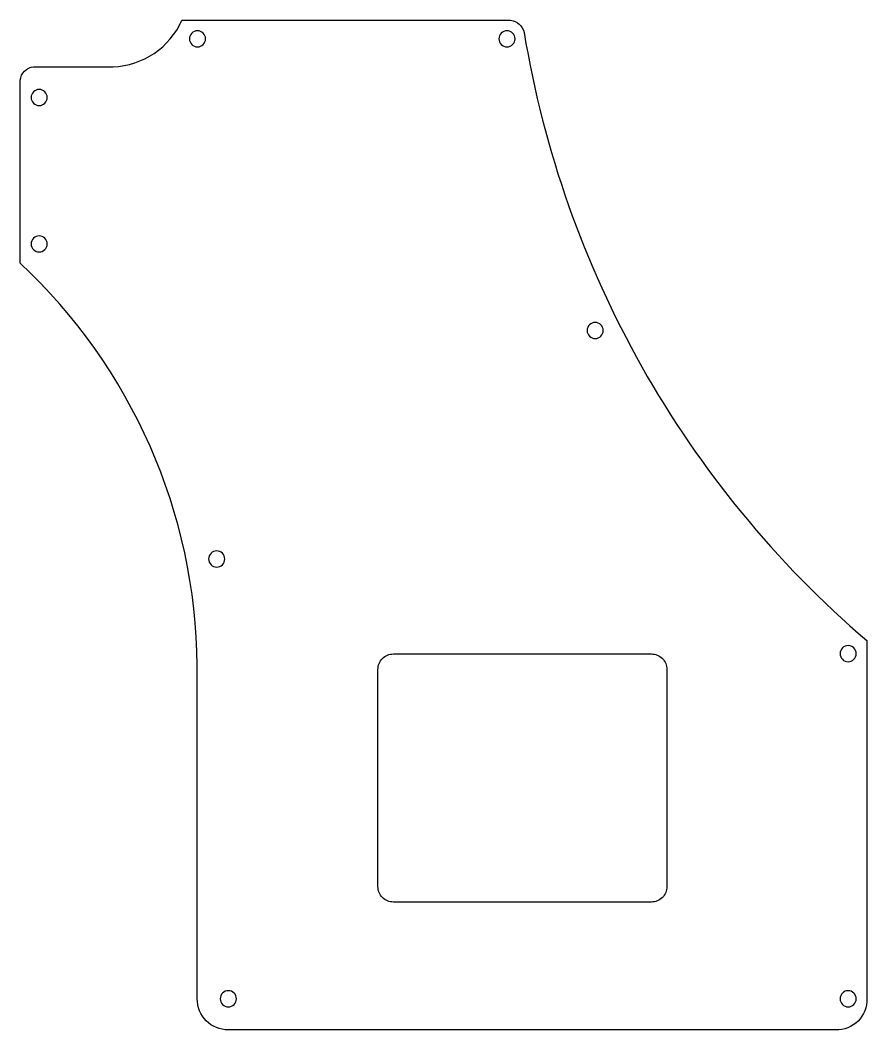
# Model space of a CAD drawing. Extents: x -67 to 206, y 0 to 325.
import ezdxf

# ---------------------------------------------------------------- set-up
doc = ezdxf.new("R2010")
doc.units = 0
doc.layers.add('LAYER0', color=7, linetype='CONTINUOUS')

msp = doc.modelspace()

# ---------------------------------------------------------------- linework, layer by layer
at = {"layer": 'LAYER0'}
for points in [[(195.63, 0), (0, 0, -0.423791), (-10, 10), (-10, 117.4, 0.205093), (-67.03, 247.07), (-67.03, 306.03, -0.362548), (-62.71, 310.36), (-62.06, 310.4), (-37.13, 310.4, 0.286742), (-14.94, 325.4), (90.62, 325.4), (90.9, 325.39, -0.32399), (95.26, 321.44, 0.176118), (205.63, 125.42), (205.63, 10, -0.438543)], [(-9.94, 322, 0.414214), (-12.54, 319.4, 0.414214), (-9.94, 316.8, 0.414214), (-7.34, 319.4, 0.414214)], [(89.74, 322, 0.414214), (87.14, 319.4, 0.414214), (89.74, 316.8, 0.414214), (92.34, 319.4, 0.414214)], [(-60.92, 303.09, 0.414214), (-63.52, 300.49, 0.414214), (-60.92, 297.89, 0.414214), (-58.32, 300.49, 0.414214)], [(-60.92, 255.89, 0.414214), (-63.52, 253.29, 0.414214), (-60.92, 250.69, 0.414214), (-58.32, 253.29, 0.414214)], [(118.16, 228, 0.414214), (115.56, 225.4, 0.414214), (118.16, 222.8, 0.414214), (120.76, 225.4, 0.414214)], [(-3.74, 154.35, 0.414214), (-6.34, 151.75, 0.414214), (-3.74, 149.15, 0.414214), (-1.14, 151.75, 0.414214)], [(199.63, 123.84, 0.414214), (197.03, 121.24, 0.414214), (199.63, 118.64, 0.414214), (202.23, 121.24, 0.414214)], [(48.19, 116.14, -0.414214), (53.19, 121.14), (136.25, 121.14, -0.414214), (141.25, 116.14), (141.25, 46.17, -0.414214), (136.25, 41.17), (53.19, 41.17, -0.414214), (48.19, 46.17)], [(0, 12.6, 0.414214), (-2.6, 10, 0.414214), (0, 7.4, 0.414214), (2.6, 10, 0.414214)], [(199.63, 12.6, 0.414214), (197.03, 10, 0.414214), (199.63, 7.4, 0.414214), (202.23, 10, 0.414214)]]:
    msp.add_lwpolyline(points, format="xyb", close=True, dxfattribs=at)

doc.saveas('drawing.dxf')
